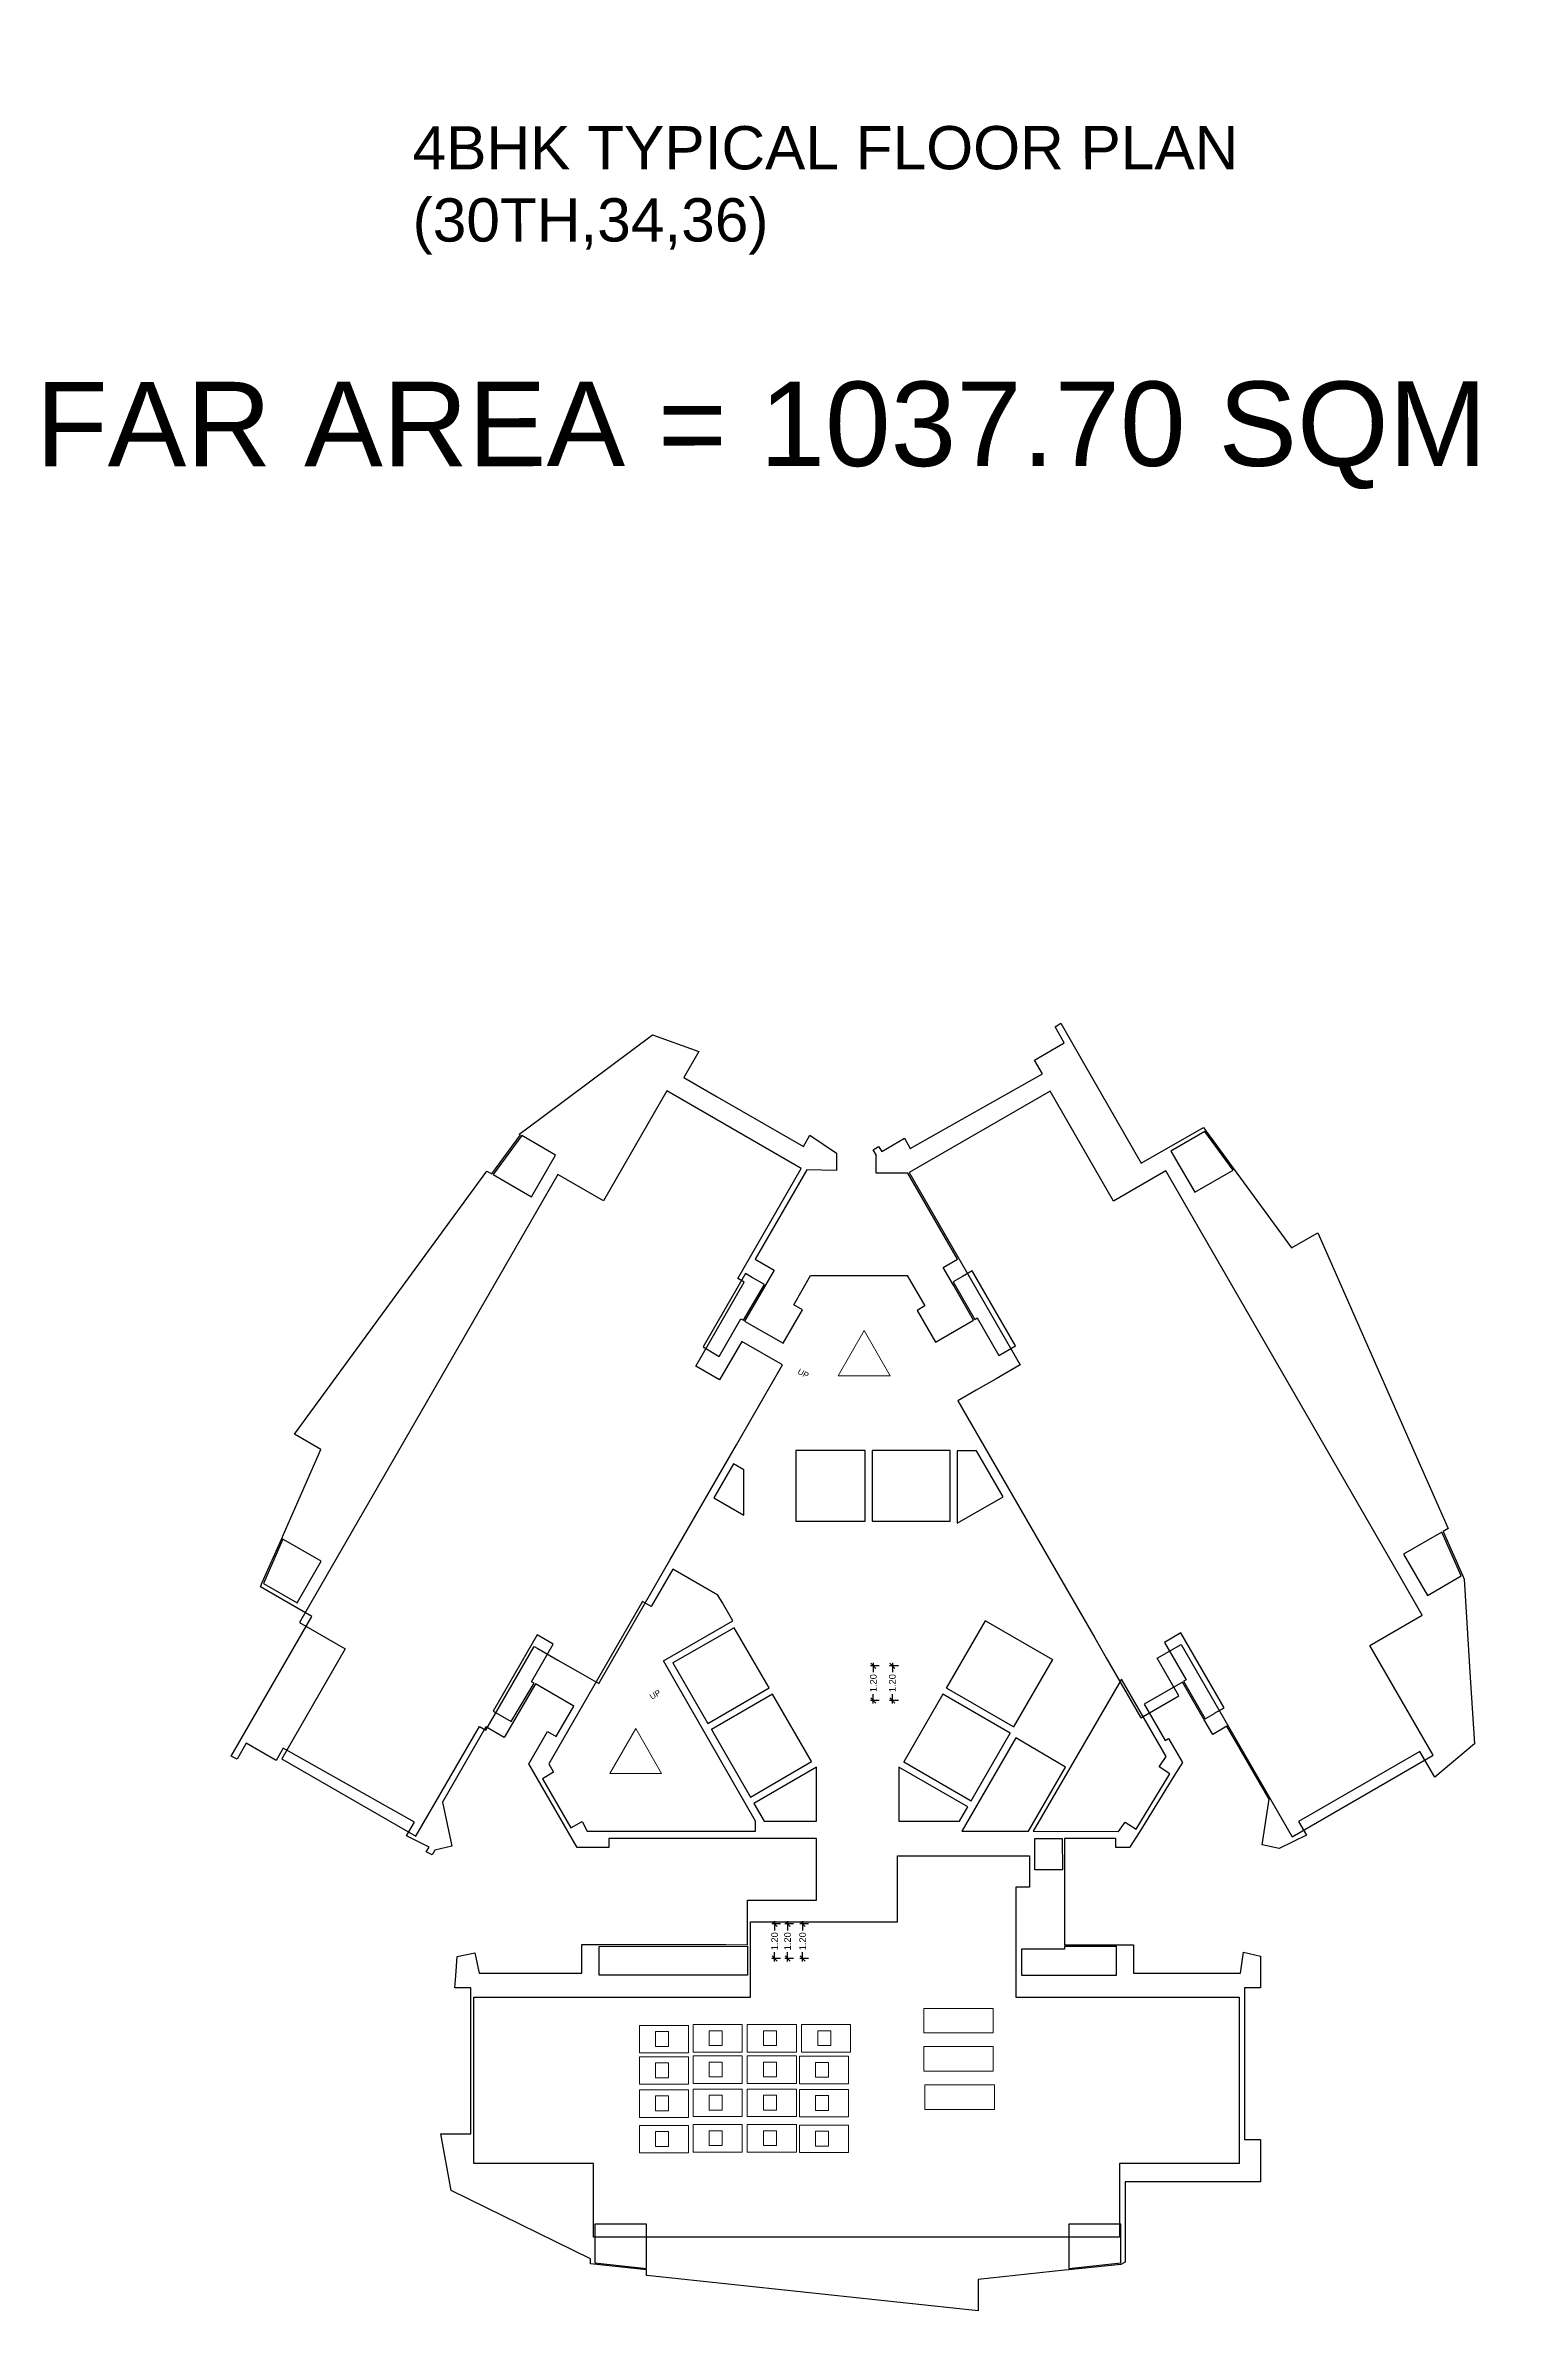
# Model space of a CAD drawing. Header units: metres. Extents: x 256329 to 886268, y -249371 to 355.
# Drawn here: x 281784.1 to 281835.4, y -639.9 to -561.3 of the extents above; entities that cross this region are included whole.
import ezdxf

# ---------------------------------------------------------------- set-up
doc = ezdxf.new("R2010")
doc.units = ezdxf.units.M
doc.header["$MEASUREMENT"] = 0
doc.header["$PDMODE"] = 35
doc.linetypes.add('CONTINOUS', pattern=[0])
doc.layers.get('0').update_dxf_attribs({"lineweight": 18})
doc.layers.get('Defpoints').update_dxf_attribs({"lineweight": 20})
doc.layers.add('A_TEXT', color=4, linetype='Continuous', lineweight=0, transparency=0.3)
for name, color, linetype, lineweight in [('BLK_1_FLR_36_BATH', 7, 'Continuous', 0), ('BLK_1_FLR_36_EXIT_WIDTH_DOOR', 7, 'Continuous', 0), ('BLK_1_FLR_36_LIFT_1', 1, 'Continuous', 0), ('BLK_1_FLR_36_LIFT_2', 1, 'Continuous', 0), ('BLK_1_FLR_36_LIFT_4', 1, 'Continuous', 0), ('BLK_1_FLR_36_UNITFA', 7, 'Continuous', 0)]:
    doc.layers.add(name, color=color, linetype=linetype, lineweight=lineweight)
for name, color, linetype in [('BLK_1_FLR_36_BLT_UP_AREA', 25, 'Continuous'), ('BLK_1_FLR_36_BLT_UP_AREA_DEDUCT', 25, 'Continuous'), ('BLK_1_FLR_36_CARPET_AREA', 25, 'Continuous'), ('BLK_1_FLR_36_FAR_AREA_DEDUCT', 7, 'Continuous'), ('BLK_1_FLR_36_LIFT_6', 7, 'Continuous'), ('BLK_1_FLR_36_WATER_CLOSET', 2, 'Continuous')]:
    doc.layers.add(name, color=color, linetype=linetype)
for name, color, linetype, plot in [('BLK_1_FLR_36_EXIT_WIDTH_STAIR', 7, 'Continuous', False), ('BLK_1_FLR_36_LIFT_3', 7, 'Continuous', False), ('BLK_1_FLR_36_LIFT_5', 7, 'Continuous', False)]:
    doc.layers.add(name, color=color, linetype=linetype, plot=plot)
doc.styles.add('Arial', font='arial.ttf')
doc.styles.get("Standard").update_dxf_attribs({"font": 'arial.ttf'})
doc.dimstyles.new('METRIC DIM', dxfattribs={"dimtxt": 0.23, "dimasz": 0.18, "dimexe": 0.1, "dimexo": 0.1, "dimgap": 0.09, "dimtad": 0, "dimzin": 0, "dimdsep": 46, "dimtxsty": 'Standard', "dimblk": 'OBLIQUE', "dimcen": 0, "dimdle": 0.1, "dimclrd": 147, "dimclre": 147, "dimclrt": 7, "dimadec": 0, "dimazin": 0, "dimtfac": 1, "dimtofl": 0, "dimtmove": 0, "dimatfit": 2, "dimfxl": 0.125, "dimtolj": 1, "dimtzin": 0, "dimarcsym": 0})

# ---------------------------------------------------------------- blocks, each defined once
blk = doc.blocks.new('_Oblique')
at = {"color": 0, "linetype": 'ByBlock', "lineweight": -2}
blk.add_line((-0.5, -0.5), (0.5, 0.5), dxfattribs=at)
blk = doc.blocks.new('*D56')
at = {"layer": 'BLK_1_FLR_36_EXIT_WIDTH_DOOR', "color": 147, "lineweight": -2, "transparency": 16777216}
for p, q in [((281810.625129, -626.447545), (281810.318066, -626.447545)), ((281810.418066, -626.347545), (281810.418066, -626.670845)), ((281810.418066, -627.749145), (281810.418066, -627.425845)), ((281810.625129, -627.649145), (281810.318066, -627.649145))]:
    blk.add_line(p, q, dxfattribs=at)
at = {"layer": 'Defpoints', "color": 0, "transparency": 16777216}
for p in [(281810.725129, -626.447545), (281810.418066, -627.649145), (281810.725129, -627.649145)]:
    blk.add_point(p, dxfattribs=at)
at = {"layer": 'BLK_1_FLR_36_EXIT_WIDTH_DOOR', "color": 147, "lineweight": -2, "transparency": 16777216, "xscale": 0.18, "yscale": 0.18, "zscale": 0.18}
for p, rotation in [((281810.418066, -626.447545), 90), ((281810.418066, -627.649145), 270)]:
    blk.add_blockref('_Oblique', p, dxfattribs=dict(at, rotation=rotation))
at = {"layer": 'BLK_1_FLR_36_EXIT_WIDTH_DOOR', "color": 7, "transparency": 16777216, "insert": (281810.418066, -627.048345), "char_height": 0.23, "attachment_point": 5, "rotation": 90}
blk.add_mtext('\\A1;1.20', dxfattribs=at)
blk = doc.blocks.new('*D57')
at = {"layer": 'BLK_1_FLR_36_EXIT_WIDTH_DOOR', "color": 147, "lineweight": -2, "transparency": 16777216}
for p, q in [((281810.104562, -626.447545), (281809.797498, -626.447545)), ((281809.897498, -626.347545), (281809.897498, -626.670845)), ((281809.897498, -627.749145), (281809.897498, -627.425845)), ((281810.104562, -627.649145), (281809.797498, -627.649145))]:
    blk.add_line(p, q, dxfattribs=at)
at = {"layer": 'Defpoints', "color": 0, "transparency": 16777216}
for p in [(281810.204562, -626.447545), (281809.897498, -627.649145), (281810.204562, -627.649145)]:
    blk.add_point(p, dxfattribs=at)
at = {"layer": 'BLK_1_FLR_36_EXIT_WIDTH_DOOR', "color": 147, "lineweight": -2, "transparency": 16777216, "xscale": 0.18, "yscale": 0.18, "zscale": 0.18}
for p, rotation in [((281809.897498, -626.447545), 90), ((281809.897498, -627.649145), 270)]:
    blk.add_blockref('_Oblique', p, dxfattribs=dict(at, rotation=rotation))
at = {"layer": 'BLK_1_FLR_36_EXIT_WIDTH_DOOR', "color": 7, "transparency": 16777216, "insert": (281809.897498, -627.048345), "char_height": 0.23, "attachment_point": 5, "rotation": 90}
blk.add_mtext('\\A1;1.20', dxfattribs=at)
blk = doc.blocks.new('*D58')
at = {"layer": 'BLK_1_FLR_36_EXIT_WIDTH_DOOR', "color": 147, "lineweight": -2, "transparency": 16777216}
for p, q in [((281809.654183, -626.447545), (281809.347119, -626.447545)), ((281809.447119, -626.347545), (281809.447119, -626.670845)), ((281809.447119, -627.749145), (281809.447119, -627.425845)), ((281809.654183, -627.649145), (281809.347119, -627.649145))]:
    blk.add_line(p, q, dxfattribs=at)
at = {"layer": 'Defpoints', "color": 0, "transparency": 16777216}
for p in [(281809.754183, -626.447545), (281809.447119, -627.649145), (281809.754183, -627.649145)]:
    blk.add_point(p, dxfattribs=at)
at = {"layer": 'BLK_1_FLR_36_EXIT_WIDTH_DOOR', "color": 147, "lineweight": -2, "transparency": 16777216, "xscale": 0.18, "yscale": 0.18, "zscale": 0.18}
for p, rotation in [((281809.447119, -626.447545), 90), ((281809.447119, -627.649145), 270)]:
    blk.add_blockref('_Oblique', p, dxfattribs=dict(at, rotation=rotation))
at = {"layer": 'BLK_1_FLR_36_EXIT_WIDTH_DOOR', "color": 7, "transparency": 16777216, "insert": (281809.447119, -627.048345), "char_height": 0.23, "attachment_point": 5, "rotation": 90}
blk.add_mtext('\\A1;1.20', dxfattribs=at)
blk = doc.blocks.new('*D59')
at = {"layer": 'BLK_1_FLR_36_EXIT_WIDTH_STAIR', "color": 147, "lineweight": -2, "transparency": 16777216}
for p, q in [((281813.077624, -617.498665), (281812.770561, -617.498665)), ((281812.870561, -617.398665), (281812.870561, -617.721965)), ((281813.077624, -618.700265), (281812.770561, -618.700265)), ((281812.870561, -618.800265), (281812.870561, -618.476965))]:
    blk.add_line(p, q, dxfattribs=at)
at = {"layer": 'Defpoints', "color": 0, "transparency": 16777216}
for p in [(281813.177624, -617.498665), (281812.870561, -618.700265), (281813.177624, -618.700265)]:
    blk.add_point(p, dxfattribs=at)
at = {"layer": 'BLK_1_FLR_36_EXIT_WIDTH_STAIR', "color": 147, "lineweight": -2, "transparency": 16777216, "xscale": 0.18, "yscale": 0.18, "zscale": 0.18}
for p, rotation in [((281812.870561, -617.498665), 90), ((281812.870561, -618.700265), 270)]:
    blk.add_blockref('_Oblique', p, dxfattribs=dict(at, rotation=rotation))
at = {"layer": 'BLK_1_FLR_36_EXIT_WIDTH_STAIR', "color": 7, "transparency": 16777216, "insert": (281812.870561, -618.099465), "char_height": 0.23, "attachment_point": 5, "rotation": 90}
blk.add_mtext('\\A1;1.20', dxfattribs=at)
blk = doc.blocks.new('*D60')
at = {"layer": 'BLK_1_FLR_36_EXIT_WIDTH_STAIR', "color": 147, "lineweight": -2, "transparency": 16777216}
for p, q in [((281813.73857, -617.498665), (281813.431507, -617.498665)), ((281813.531507, -617.398665), (281813.531507, -617.721965)), ((281813.73857, -618.700265), (281813.431507, -618.700265)), ((281813.531507, -618.800265), (281813.531507, -618.476965))]:
    blk.add_line(p, q, dxfattribs=at)
at = {"layer": 'Defpoints', "color": 0, "transparency": 16777216}
for p in [(281813.83857, -617.498665), (281813.531507, -618.700265), (281813.83857, -618.700265)]:
    blk.add_point(p, dxfattribs=at)
at = {"layer": 'BLK_1_FLR_36_EXIT_WIDTH_STAIR', "color": 147, "lineweight": -2, "transparency": 16777216, "xscale": 0.18, "yscale": 0.18, "zscale": 0.18}
for p, rotation in [((281813.531507, -617.498665), 90), ((281813.531507, -618.700265), 270)]:
    blk.add_blockref('_Oblique', p, dxfattribs=dict(at, rotation=rotation))
at = {"layer": 'BLK_1_FLR_36_EXIT_WIDTH_STAIR', "color": 7, "transparency": 16777216, "insert": (281813.531507, -618.099465), "char_height": 0.23, "attachment_point": 5, "rotation": 90}
blk.add_mtext('\\A1;1.20', dxfattribs=at)

msp = doc.modelspace()

# ---------------------------------------------------------------- linework, layer by layer
at = {"color": 5, "linetype": 'CONTINOUS', "elevation": 0.042641}
for points in [[(281811.649628, -607.439241), (281812.552818, -605.878557)], [(281813.449628, -607.439241), (281812.552818, -605.878557)], [(281811.649628, -607.439241), (281813.449628, -607.439241)], [(281803.727931, -621.234959), (281804.631121, -619.674275)], [(281805.527931, -621.234959), (281804.631121, -619.674275)], [(281803.727931, -621.234959), (281805.527931, -621.234959)]]:
    msp.add_lwpolyline(points, close=True, dxfattribs=at)
at = {"layer": 'BLK_1_FLR_36_BATH', "color": 3, "linetype": 'ByBlock', "lineweight": 9}
for points in [[(281806.459934, -630.918173), (281804.758134, -630.918173), (281804.758134, -629.964336), (281806.459934, -629.964336)], [(281808.317827, -630.892742), (281806.616027, -630.892742), (281806.616027, -629.938906), (281808.317827, -629.938906)], [(281810.20123, -630.892742), (281808.49943, -630.892742), (281808.49943, -629.938906), (281810.20123, -629.938906)], [(281812.084632, -630.892742), (281810.382832, -630.892742), (281810.382832, -629.938906), (281812.084632, -629.938906)], [(281806.459934, -632.004042), (281804.758134, -632.004042), (281804.758134, -631.050206), (281806.459934, -631.050206)], [(281808.317827, -631.978612), (281806.616027, -631.978612), (281806.616027, -631.024776), (281808.317827, -631.024776)], [(281810.20123, -631.978612), (281808.49943, -631.978612), (281808.49943, -631.024776), (281810.20123, -631.024776)], [(281812.008177, -631.991328), (281810.306377, -631.991328), (281810.306377, -631.037492), (281812.008177, -631.037492)], [(281806.459934, -633.153648), (281804.758134, -633.153648), (281804.758134, -632.199811), (281806.459934, -632.199811)], [(281808.317827, -633.128217), (281806.616027, -633.128217), (281806.616027, -632.174381), (281808.317827, -632.174381)], [(281810.20123, -633.128217), (281808.49943, -633.128217), (281808.49943, -632.174381), (281810.20123, -632.174381)], [(281812.008177, -633.140934), (281810.306377, -633.140934), (281810.306377, -632.187098), (281812.008177, -632.187098)], [(281806.459934, -634.385874), (281804.758134, -634.385874), (281804.758134, -633.432037), (281806.459934, -633.432037)], [(281808.317827, -634.360443), (281806.616027, -634.360443), (281806.616027, -633.406607), (281808.317827, -633.406607)], [(281810.20123, -634.360443), (281808.49943, -634.360443), (281808.49943, -633.406607), (281810.20123, -633.406607)], [(281812.008177, -634.37316), (281810.306377, -634.37316), (281810.306377, -633.419323), (281812.008177, -633.419323)]]:
    msp.add_lwpolyline(points, close=True, dxfattribs=at)
at = {"layer": 'BLK_1_FLR_36_BLT_UP_AREA', "color": 14, "elevation": 0.042641}
msp.add_lwpolyline([(281812.868044, -599.611573), (281813.046193, -599.491245), (281813.166187, -599.668683), (281813.948387, -599.209541), (281814.149826, -599.560064), (281818.73492, -596.974283), (281818.460714, -596.497062), (281819.495836, -595.895651), (281819.178722, -595.346354), (281819.370942, -595.219289), (281820.162092, -596.589579), (281822.16448, -600.068213), (281824.320255, -598.82975), (281824.408922, -598.951997), (281827.38157, -603.008714), (281828.292466, -602.482583), (281831.451209, -609.653784), (281832.809786, -612.738028), (281832.634896, -612.839047), (281833.303937, -614.358378), (281833.365576, -614.49648), (281833.579934, -617.905468), (281833.579934, -617.905468), (281833.724607, -620.203227), (281832.348071, -621.363616), (281831.828082, -620.464647), (281828.162638, -622.580453), (281827.622264, -622.892462), (281827.897365, -623.368915), (281826.944761, -623.827477), (281826.356596, -623.708988), (281826.600273, -622.125737), (281825.133348, -619.585479), (281824.643291, -619.880795), (281824.347541, -619.368547), (281823.591661, -618.06017), (281822.266907, -618.825073), (281822.992834, -620.082273), (281823.112893, -620.013023), (281823.596191, -620.850928), (281823.291344, -621.323134), (281822.11341, -623.239418), (281821.753868, -623.796673), (281821.279454, -623.796671), (281821.279454, -623.487783), (281819.507155, -623.485513), (281819.507154, -624.721663), (281819.507149, -627.169262), (281821.901035, -627.173908), (281821.900814, -628.157621), (281825.607636, -628.157616), (281825.717264, -627.422414), (281826.30569, -627.562222, 0.002645), (281826.301704, -628.658687), (281825.751715, -628.658687), (281825.746427, -633.924966), (281826.296764, -633.92453), (281826.296764, -633.92453), (281826.301547, -635.383946), (281821.60158, -635.383946), (281821.60148, -638.178954), (281821.451867, -638.250146), (281819.651398, -638.440615), (281819.651398, -638.440615), (281819.506292, -638.455672), (281819.506292, -638.455672), (281816.506264, -638.773233), (281816.506326, -639.856781), (281805.2339, -638.665229), (281805.0039, -638.640917), (281805.004147, -638.440273), (281803.058952, -638.234685), (281803.058951, -638.063502), (281798.221076, -635.693675), (281797.869748, -633.724062), (281798.908861, -633.724778), (281798.908861, -628.658687), (281798.358828, -628.658687), (281798.393564, -628.24464), (281798.438735, -627.57922), (281799.042579, -627.450107), (281799.193548, -628.156185), (281802.758137, -628.156246), (281802.75814, -627.165653), (281807.758562, -627.165653), (281808.506263, -627.168396), (281808.506263, -625.619528), (281810.899816, -625.619633), (281810.899816, -623.486968), (281803.695993, -623.486096), (281803.69617, -623.792156), (281802.596043, -623.792321), (281800.918326, -620.902437), (281801.57041, -619.772814), (281801.873531, -619.947793), (281802.483038, -618.892881), (281801.148482, -618.122606), (281800.059193, -619.980868), (281799.431885, -619.618767), (281797.925094, -622.229152), (281798.250273, -623.754985), (281797.66166, -623.885693), (281797.563735, -624.055024), (281797.357023, -623.953092), (281797.457172, -623.780992), (281796.67367, -623.398517), (281796.949541, -622.920551), (281792.403001, -620.35255), (281792.15297, -620.786121), (281791.113827, -620.185543), (281790.797997, -620.73058), (281790.590847, -620.629352), (281793.388476, -615.784832), (281791.607036, -614.756494), (281791.671801, -614.610416), (281792.346888, -613.08078), (281792.407136, -612.943597), (281793.699643, -609.994971), (281792.793572, -609.472075), (281799.467885, -600.345647), (281799.640413, -600.444609), (281800.63187, -599.088541), (281800.588771, -599.064597), (281800.789841, -598.915019), (281805.2148, -595.623266), (281806.813202, -596.205632), (281806.294848, -597.103689), (281807.456198, -597.773897), (281810.444357, -599.498822), (281810.673759, -599.099881), (281811.590672, -599.728465), (281811.590672, -600.328465), (281810.567386, -600.300456), (281808.773224, -603.40409), (281809.425491, -603.781733), (281809.218692, -604.140339), (281809.218638, -604.139212), (281808.407314, -605.544168), (281809.744506, -606.316301), (281810.411801, -605.15674), (281810.108666, -604.981753), (281810.695611, -603.964971), (281814.045477, -603.965045), (281814.655155, -605.021992), (281814.387015, -605.176663), (281815.022254, -606.276921), (281816.347059, -605.512042), (281815.646639, -604.300915), (281815.296831, -603.691574), (281815.792459, -603.405394), (281814.065586, -600.415927), (281812.968839, -600.418819), (281812.967168, -599.783972)], format="xyb", close=True, dxfattribs=at)
at = {"layer": 'BLK_1_FLR_36_BLT_UP_AREA_DEDUCT', "color": 14}
for points, elevation in [([(281801.846489, -599.78976), (281800.675524, -599.113418), (281799.684101, -600.46944), (281801.011393, -601.235991)], 0.042641), ([(281824.365164, -598.976723), (281823.194716, -599.652719), (281824.019801, -601.08218), (281825.34877, -600.318989)], 0.042641), ([(281809.091005, -604.282565), (281808.641197, -604.019513), (281808.640479, -604.020836), (281808.433555, -603.901385), (281806.965781, -606.443996), (281807.528315, -606.769), (281808.27951, -605.46811), (281808.366549, -605.518369)], 0.042641), ([(281816.29495, -603.807855), (281815.961355, -603.997218), (281815.962898, -603.999975), (281815.63965, -604.186603), (281816.390219, -605.487171), (281816.477116, -605.436966), (281817.226965, -606.736092), (281817.797471, -606.406705)], 0.042641), ([(281810.183319, -612.485212), (281812.583931, -612.485212), (281812.583931, -610.035812), (281810.183319, -610.035812)], 0.042641), ([(281812.832706, -612.48655), (281815.533318, -612.48655), (281815.533318, -610.037226), (281812.832706, -610.037226)], 0.042641), ([(281817.370327, -611.642447), (281816.444774, -610.040653), (281815.784346, -610.040488), (281815.783719, -612.547762)], 0.042641), ([(281808.377116, -610.705036), (281808.01722, -610.49715), (281807.335733, -611.674634), (281808.380974, -612.278328)], 0.042641), ([(281793.717041, -613.872965), (281792.390453, -613.105862), (281791.711703, -614.643808), (281792.882067, -615.319417)], 0.042641), ([(281833.26033, -614.383419), (281832.589979, -612.861109), (281831.26496, -613.630201), (281832.090049, -615.059271)], 0.042641), ([(281801.768187, -616.748224), (281801.205454, -616.423565), (281799.678139, -619.069005), (281800.310852, -619.432549), (281801.103801, -618.099224), (281801.017197, -618.049234)], 0.042641), ([(281808.046534, -616.183543), (281805.919441, -617.396979), (281807.128826, -619.493797), (281809.261805, -618.262191)], 0.159639), ([(281816.762437, -615.936445), (281819.088641, -617.279327), (281817.738756, -619.617662), (281815.409992, -618.273302)], 0.124096), ([(281825.037307, -618.955865), (281823.542219, -616.356882), (281822.971709, -616.686262), (281823.721857, -617.985203), (281823.634926, -618.035348), (281824.384925, -619.33404), (281824.709155, -619.147282), (281824.708162, -619.145519)], 0.042641), ([(281823.161662, -621.240948), (281822.786545, -621.00269), (281823.026094, -620.640167), (281821.477309, -617.957319), (281818.421382, -623.236827), (281821.371202, -623.237564), (281821.604296, -622.91528), (281821.984211, -623.156448)], 0.042641), ([(281810.726794, -620.821156), (281809.374833, -618.484021), (281807.253519, -619.709798), (281808.60548, -622.046934)], 0.042641), ([(281817.618879, -619.837126), (281815.280544, -618.487241), (281813.930659, -620.825576), (281816.268994, -622.175461)], 0.042641), ([(281819.533816, -621.010259), (281817.810943, -619.99437), (281815.93976, -623.233905), (281818.248183, -623.236047)], 0.124096), ([(281810.898479, -621.01505), (281808.724274, -622.269531), (281809.083911, -622.886234), (281810.897998, -622.8867)], 0.042641), ([(281816.144005, -622.391973), (281813.756476, -621.013689), (281813.756299, -622.887554), (281815.857799, -622.887752)], 0.042641), ([(281819.427924, -624.570649), (281818.477075, -624.570654), (281818.477075, -623.485513), (281819.427012, -623.485513)], 0.042641), ([(281808.506263, -627.316706), (281808.506639, -628.228092), (281803.358709, -628.228016), (281803.358464, -628.008688), (281803.358136, -628.008689), (281803.358136, -627.443128), (281803.35814, -627.230947), (281808.506263, -627.216723), (281808.506263, -627.316706)], 0.042641), ([(281821.301035, -627.227039), (281819.50633, -627.226906), (281819.50633, -627.316707), (281818.006519, -627.316707), (281818.006519, -628.228028), (281821.301626, -628.228613), (281821.301665, -628.008688), (281821.301035, -628.008686)], 0.042641), ([(281805.007752, -636.857072), (281803.208811, -636.857037), (281803.208669, -638.20001), (281805.003159, -638.391351)], 0.042641), ([(281821.451715, -636.857036), (281819.652772, -636.856928), (281819.657164, -638.389719), (281821.451857, -638.200012)], 0.042641)]:
    msp.add_lwpolyline(points, close=True, dxfattribs=dict(at, elevation=elevation))
at = {"layer": 'BLK_1_FLR_36_CARPET_AREA', "color": 14, "elevation": 0.085282}
for points in [[(281805.814408, -613.833911), (281806.414411, -612.794368), (281806.414411, -612.794368), (281808.120873, -609.837798), (281808.120873, -609.837798), (281808.670748, -608.885098), (281808.670748, -608.885098), (281809.720284, -607.066693), (281808.305928, -606.25034), (281807.539223, -607.579299), (281806.71642, -607.10443), (281808.393218, -604.199254), (281808.167986, -604.069255), (281810.367529, -600.258364), (281805.707962, -597.568972), (281803.50846, -601.379771), (281801.932125, -600.469947), (281792.968481, -616.000126), (281794.544813, -616.909947), (281792.346429, -620.718809), (281792.385737, -620.74408), (281797.004878, -623.410141), (281799.20438, -619.599346), (281799.429635, -619.729354), (281801.106485, -616.824087), (281801.236389, -616.899065), (281801.929335, -617.299083), (281801.929335, -617.299083), (281802.621311, -617.698217), (281802.621311, -617.698217), (281803.343456, -618.115022), (281805.814408, -613.833911)], [(281818.900602, -613.676569), (281818.900602, -613.676569), (281820.552402, -616.524174), (281820.552402, -616.524174), (281820.946689, -617.220245), (281820.946689, -617.220245), (281822.147159, -619.301283), (281823.472715, -618.535973), (281823.472823, -618.535907), (281822.722872, -617.236719), (281823.553817, -616.756978), (281823.553844, -616.756963), (281827.403833, -623.425472), (281832.294284, -620.602072), (281830.094235, -616.79144), (281831.91553, -615.739923), (281831.090545, -614.31099), (281823.020809, -600.33379), (281821.199869, -601.385072), (281818.999771, -597.57476), (281814.109055, -600.398299), (281817.95922, -607.066618), (281817.12817, -607.546341), (281817.128198, -607.54634), (281816.435174, -607.946568), (281816.435161, -607.946591), (281815.801714, -608.310907), (281818.299686, -612.637605), (281818.299686, -612.637605)], [(281813.712375, -624.090938), (281818.282937, -624.09094), (281818.284444, -625.174317), (281817.812374, -625.174317), (281817.812437, -625.424526), (281817.812388, -625.424525), (281817.812373, -626.225051), (281817.812359, -626.225051), (281817.812364, -626.972863), (281817.812381, -626.971987), (281817.812381, -627.772156), (281817.812376, -627.772156), (281817.812376, -628.983455), (281825.557577, -628.983478), (281825.557577, -634.759184), (281821.407579, -634.759184), (281821.407579, -637.312459), (281803.164772, -637.312484), (281803.164822, -634.75921), (281799.014771, -634.75921), (281799.014771, -628.983449), (281808.612112, -628.985706), (281808.612148, -626.374972), (281811.685736, -626.374972), (281811.685736, -626.375181), (281812.885933, -626.375028), (281812.885933, -626.374954), (281813.712381, -626.374968), (281813.712386, -625.140939), (281813.712386, -625.140939)]]:
    msp.add_lwpolyline(points, close=True, dxfattribs=at)
at = {"layer": 'BLK_1_FLR_36_FAR_AREA_DEDUCT', "color": 14, "elevation": 0.042641}
msp.add_lwpolyline([(281807.994977, -615.934354), (281807.635592, -615.31504), (281807.478206, -615.043483), (281805.917689, -614.14427), (281805.164443, -615.438008), (281804.864757, -615.265053), (281801.611626, -620.902105), (281801.777032, -621.188379), (281801.389285, -621.41768), (281802.381423, -623.120648), (281802.771414, -622.896131), (281802.941368, -623.234959), (281808.783498, -623.23642), (281808.783586, -622.88642), (281805.586862, -617.323286)], close=True, dxfattribs=at)
at = {"layer": 'BLK_1_FLR_36_LIFT_1', "color": 1, "linetype": 'ByBlock', "lineweight": 9, "elevation": 0.042641}
msp.add_lwpolyline([(281812.832706, -612.48655), (281815.533318, -612.48655), (281815.533318, -610.037226), (281812.832706, -610.037226)], close=True, dxfattribs=at)
at = {"layer": 'BLK_1_FLR_36_LIFT_2', "color": 1, "linetype": 'ByBlock', "lineweight": 9, "elevation": 0.042641}
msp.add_lwpolyline([(281810.183319, -612.485212), (281812.583931, -612.485212), (281812.583931, -610.035812), (281810.183319, -610.035812)], close=True, dxfattribs=at)
at = {"layer": 'BLK_1_FLR_36_LIFT_3', "color": 1, "linetype": 'ByBlock', "lineweight": 9, "elevation": 0.159639}
msp.add_lwpolyline([(281808.046534, -616.183543), (281805.919441, -617.396979), (281807.128826, -619.493797), (281809.261805, -618.262191)], close=True, dxfattribs=at)
at = {"layer": 'BLK_1_FLR_36_LIFT_4', "color": 1, "linetype": 'ByBlock', "lineweight": 9, "elevation": 0.042641}
msp.add_lwpolyline([(281810.726794, -620.821156), (281809.374833, -618.484021), (281807.253519, -619.709798), (281808.60548, -622.046934)], close=True, dxfattribs=at)
at = {"layer": 'BLK_1_FLR_36_LIFT_5', "color": 1, "linetype": 'ByBlock', "lineweight": 9, "elevation": 0.042641}
msp.add_lwpolyline([(281817.618879, -619.837126), (281815.280544, -618.487241), (281813.930659, -620.825576), (281816.268994, -622.175461)], close=True, dxfattribs=at)
at = {"layer": 'BLK_1_FLR_36_LIFT_6', "color": 2, "linetype": 'ByBlock', "lineweight": 9, "elevation": 0.124096}
msp.add_lwpolyline([(281816.762437, -615.936445), (281819.088641, -617.279327), (281817.738756, -619.617662), (281815.409992, -618.273302)], close=True, dxfattribs=at)
at = {"layer": 'BLK_1_FLR_36_UNITFA', "color": 5}
for points in [[(281814.6234, -629.375556), (281817.029483, -629.375556), (281817.029483, -630.226278), (281814.6234, -630.226278)], [(281814.6234, -630.697484), (281817.029483, -630.697484), (281817.029483, -631.548206), (281814.6234, -631.548206)], [(281814.662528, -632.026761), (281817.068611, -632.026761), (281817.068611, -632.877483), (281814.662528, -632.877483)]]:
    msp.add_lwpolyline(points, close=True, dxfattribs=at)
at = {"layer": 'BLK_1_FLR_36_WATER_CLOSET', "color": 3, "linetype": 'ByBlock', "lineweight": 9}
for points in [[(281805.771127, -630.175896), (281805.318529, -630.175896), (281805.318529, -630.692256), (281805.771127, -630.692256)], [(281807.629021, -630.150465), (281807.176422, -630.150465), (281807.176422, -630.666826), (281807.629021, -630.666826)], [(281809.512423, -630.150465), (281809.059825, -630.150465), (281809.059825, -630.666826), (281809.512423, -630.666826)], [(281811.395826, -630.150465), (281810.943227, -630.150465), (281810.943227, -630.666826), (281811.395826, -630.666826)], [(281805.771127, -631.261765), (281805.318529, -631.261765), (281805.318529, -631.778125), (281805.771127, -631.778125)], [(281807.629021, -631.236335), (281807.176422, -631.236335), (281807.176422, -631.752695), (281807.629021, -631.752695)], [(281809.512423, -631.236335), (281809.059825, -631.236335), (281809.059825, -631.752695), (281809.512423, -631.752695)], [(281811.31937, -631.249051), (281810.866772, -631.249051), (281810.866772, -631.765412), (281811.31937, -631.765412)], [(281805.771127, -632.411371), (281805.318529, -632.411371), (281805.318529, -632.927731), (281805.771127, -632.927731)], [(281807.629021, -632.38594), (281807.176422, -632.38594), (281807.176422, -632.9023), (281807.629021, -632.9023)], [(281809.512423, -632.38594), (281809.059825, -632.38594), (281809.059825, -632.9023), (281809.512423, -632.9023)], [(281811.31937, -632.398657), (281810.866772, -632.398657), (281810.866772, -632.915017), (281811.31937, -632.915017)], [(281805.771127, -633.643597), (281805.318529, -633.643597), (281805.318529, -634.159957), (281805.771127, -634.159957)], [(281807.629021, -633.618166), (281807.176422, -633.618166), (281807.176422, -634.134526), (281807.629021, -634.134526)], [(281809.512423, -633.618166), (281809.059825, -633.618166), (281809.059825, -634.134526), (281809.512423, -634.134526)], [(281811.31937, -633.630883), (281810.866772, -633.630883), (281810.866772, -634.147243), (281811.31937, -634.147243)]]:
    msp.add_lwpolyline(points, close=True, dxfattribs=at)

# ---------------------------------------------------------------- texts
at = {"layer": 'A_TEXT', "lineweight": 0, "style": 'Arial'}
for s, insert, char_height, width, attachment_point, rotation in [('4BHK TYPICAL FLOOR PLAN\\P(30TH,34,36)', (281796.889874, -568.57137), 1.5, 49.030574, 7, 0.01797177), ('\\pxt13;FAR AREA = 1037.70 SQM', (281783.811721, -576.715579, 3.774443), 2.927656, 187.570469, 7, 0.01797177), ('\\pxi2.2673,qc;UP', (281811.287478, -607.931719, 0.042641), 0.2, 2.485498, 9, 331.87202278), ('\\pxi2.2673,qc;UP', (281806.23407, -618.078347, 0.042641), 0.2, 2.485498, 9, 30.00549018)]:
    msp.add_mtext(s, dxfattribs=dict(at, insert=insert, char_height=char_height, width=width, attachment_point=attachment_point, rotation=rotation))

# ---------------------------------------------------------------- dimensions: what is measured, and where the dimension line sits
at = {"layer": 'BLK_1_FLR_36_EXIT_WIDTH_DOOR', "color": 1}
for base, p1, p2, picture, middle in [((281809.447119, -627.649145), (281809.754183, -626.447545), (281809.754183, -627.649145), '*D58', (281809.447119, -627.048345)), ((281809.897498, -627.649145), (281810.204562, -626.447545), (281810.204562, -627.649145), '*D57', (281809.897498, -627.048345)), ((281810.418066, -627.649145), (281810.725129, -626.447545), (281810.725129, -627.649145), '*D56', (281810.418066, -627.048345))]:
    dim = msp.add_linear_dim(base=base, p1=p1, p2=p2, angle=90, dimstyle='METRIC DIM', override={"dimfxl": 0.18}, dxfattribs=at)
    dim.commit()
    dim.dimension.update_dxf_attribs({"geometry": picture, "text_midpoint": middle})
at = {"layer": 'BLK_1_FLR_36_EXIT_WIDTH_STAIR', "color": 7}
for base, p1, p2, picture, middle in [((281812.870561, -618.700265), (281813.177624, -617.498665), (281813.177624, -618.700265), '*D59', (281812.870561, -618.099465)), ((281813.531507, -618.700265), (281813.83857, -617.498665), (281813.83857, -618.700265), '*D60', (281813.531507, -618.099465))]:
    dim = msp.add_linear_dim(base=base, p1=p1, p2=p2, angle=90, dimstyle='METRIC DIM', override={"dimfxl": 0.18}, dxfattribs=at)
    dim.commit()
    dim.dimension.update_dxf_attribs({"geometry": picture, "text_midpoint": middle})

doc.saveas('drawing.dxf')
